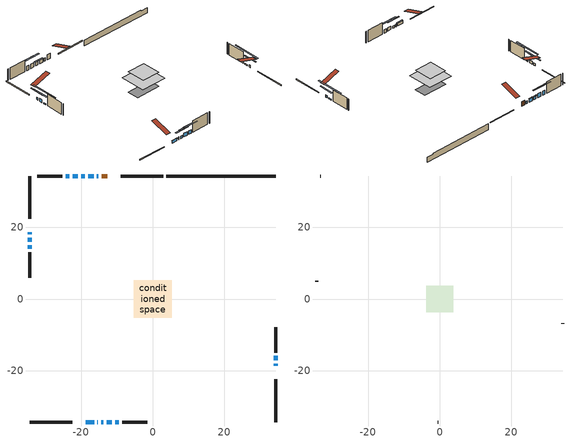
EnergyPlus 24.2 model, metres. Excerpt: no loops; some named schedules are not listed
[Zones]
conditioned space
 floor outside (Floor1 construction): -0.53,-0.53 -0.53,0.53 0.53,0.53 0.53,-0.53 z0.61
 floor adiabatic (AdiabaticFloorConstruction): -5.27,-5.27 -5.27,5.27 5.27,5.27 5.27,-5.27 z3.05
 floor foundation (Slab1 construction): -5.17,-2.45 -5.17,2.45 5.17,2.45 5.17,-2.45 z-1.83
 wall outside (RimJoist1 construction): 2.88,34.29 -8.97,34.29 / -34.29,-34.29 -22.44,-34.29 / -34.29,34.29 -34.29,22.44 / 34.29,-34.29 34.29,-22.44 z0.61:0.91
 wall outside (AdiabaticWallConstruction 1): -12.75,34.29 -14.22,34.29 z0.61:2.64
 wall outside (AdiabaticWallConstruction): -15.15,34.29 -15.57,34.29 / -34.29,17.12 -34.29,15.9 / -15.44,-34.29 -15.34,-34.29 z0.61:1.83; -34.29,18.66 -34.29,18.04 / -18.66,-34.29 -16.37,-34.29 / -14.42,-34.29 -13.81,-34.29 z0.61:1.63; 34.29,-18.66 34.29,-18.04 z0.61:1.53; -16.5,34.29 -17.97,34.29 / -18.9,34.29 -19.92,34.29 / -12.88,-34.29 -11.41,-34.29 / -10.48,-34.29 -9.46,-34.29 z0.61:2.08; 34.29,-17.12 34.29,-15.85 / -34.29,14.97 -34.29,13.95 z0.61:1.12; -20.85,34.29 -22.32,34.29 / -23.25,34.29 -24.27,34.29 z0.61:2.39
 wall outside (Wall1 construction): -25.2,34.29 -32.23,34.29 / -8.53,-34.29 -1.49,-34.29 / -34.29,13.02 -34.29,5.99 / 34.29,-14.92 34.29,-7.88 z0.61:5.49
 wall foundation (FoundationWall1 construction): 3.81,34.29,-1.83 3.81,34.29,0.61 31.24,34.29,0.61 31.24,34.29,0.23 34.29,34.29,0.23 34.29,34.29,-1.83
 window (WindowConstruction 11): -15.15,34.29 -15.57,34.29 z0.61:1.83
 window (WindowConstruction 5): -34.29,18.66 -34.29,18.05 z0.61:1.62
 window (WindowConstruction 6): -34.29,17.12 -34.29,15.9 z0.61:1.83
 window (WindowConstruction 7): 34.29,-18.66 34.29,-18.05 z0.61:1.52
 window (WindowConstruction 8): -16.5,34.29 -17.97,34.29 z0.61:2.08
 window (WindowConstruction 9): -18.9,34.29 -19.92,34.29 z0.61:2.08
 window (WindowConstruction 10): -18.66,-34.29 -16.37,-34.29 z0.61:1.62
 window (WindowConstruction 13): 34.29,-17.12 34.29,-15.85 z0.61:1.12
 window (WindowConstruction 14): -34.29,14.97 -34.29,13.95 z0.61:1.12
 window (WindowConstruction 12): -15.44,-34.29 -15.35,-34.29 z0.61:1.83
 window (WindowConstruction): -20.85,34.29 -22.32,34.29 z0.61:2.39
 window (WindowConstruction 1): -23.25,34.29 -24.27,34.29 z0.61:2.39
 window (WindowConstruction 2): -14.42,-34.29 -13.81,-34.29 z0.61:1.62
 window (WindowConstruction 3): -12.88,-34.29 -11.41,-34.29 z0.61:2.08
 window (WindowConstruction 4): -10.48,-34.29 -9.46,-34.29 z0.61:2.08
 door (Door): -12.75,34.29 -14.22,34.29 z0.61:2.64
 ceiling adiabatic (AdiabaticFloorConstruction): 5.27,-5.27 5.27,5.27 -5.27,5.27 -5.27,-5.27 z3.05
attic - vented
 floor to conditioned space (Floor2 construction Reversed): -3.75,-3.75 -3.75,3.75 3.75,3.75 3.75,-3.75 z5.49
 wall outside (Wall3 construction): -33.16,34.29 -33.36,34.29 / -0.56,-34.29 -0.37,-34.29 / -34.29,5.06 -34.29,4.86 / 34.29,-6.95 34.29,-6.76 z0.61:5.49
 roof outside (Roof1 construction): -11.82,34.29,5.49 -11.82,26.98,7.92 -9.9,26.98,7.92 -9.9,34.29,5.49; -19.58,-34.29,5.49 -19.58,-26.98,7.92 -21.51,-26.98,7.92 -21.51,-34.29,5.49; -34.29,19.58,5.49 -26.98,19.58,7.92 -26.98,21.51,7.92 -34.29,21.51,5.49; 34.29,-19.58,5.49 26.98,-19.58,7.92 26.98,-21.51,7.92 34.29,-21.51,5.49
shading: -34.29,15.41 -34.29,21.3 -34.7,21.3 -34.7,15.41 z4.26; -34.29,13.26 -34.29,19.76 -34.7,19.76 -34.7,13.26 z4.47; 34.29,-15.41 34.29,-21.3 34.7,-21.3 34.7,-15.41 z4.16; -18.17,34.29 -16.3,34.29 -16.3,34.7 -18.17,34.7 z2.28; -20.12,34.29 -18.7,34.29 -18.7,34.7 -20.12,34.7 z2.28; -16.17,-34.29 -18.86,-34.29 -18.86,-34.7 -16.17,-34.7 z1.83; 34.29,-10.77 34.29,-22.2 34.7,-22.2 34.7,-10.77 z6.2; -34.29,8.87 -34.29,20.05 -34.7,20.05 -34.7,8.87 z6.2; -24.96,34.29 -18.21,34.29 -18.21,34.7 -24.96,34.7 z5.03; -26.91,34.29 -20.61,34.29 -20.61,34.7 -26.91,34.7 z5.03; -11.17,-34.29 -17.06,-34.29 -17.06,-34.7 -11.17,-34.7 z4.26; -8.77,-34.29 -15.52,-34.29 -15.52,-34.7 -8.77,-34.7 z4.72; -6.82,-34.29 -13.12,-34.29 -13.12,-34.7 -6.82,-34.7 z4.72
[Building]
Building 1: Terrain=Suburbs
[Site:Location]
Edmonton Intl AP_AB: Latitude {deg}=53.31; Longitude {deg}=-113.58; Time Zone {hr}=-7; Elevation {m}=723; Keep Site Location Information=Yes
[Site:GroundTemperature:Shallow]
-1.56185, -3.61833, -3.78302, -2.80711, 1.11059, 5.01004, 8.39065, 10.5322, 10.7141, 8.97234, 5.67794, 1.89811
[Site:WaterMainsTemperature]
Calculation Method=Schedule; Temperature Schedule=mains temperature schedule
[Material] Roughness=Rough; Thermal Absorptance=0.9
Name | Thickness {m} | Conductivity {W/m-K} | Density {kg/m3} | Specific Heat {J/kg-K} | Solar Absorptance | Visible Absorptance
asphalt or fiberglass shingles | 0.00635 | 0.162714 | 1121.4 | 1465.45 | 0.4 | 0.4
ceiling loosefill ins | 0.169333 | 0.0480833 | 16.02 | 1046.75 | 0.7 | 0.7
ceiling stud and cavity | 0.1397 | 0.511843 | 65.682 | 1177.47 | 0.7 | 0.7
concrete 4.0 in. | 0.1016 | 1.803125 | 2242.8 | 837.4 | 0.7 | 0.7
concrete 8.0 in. | 0.2032 | 1.803125 | 2242.8 | 837.4 | 0.7 | 0.7
door material | 0.04445 | 0.053851 | 512.64 | 1214.23 | 0.7 | 0.7
exterior vertical ins | 0.0458752 | 0.029427 | 32.04 | 1214.23 | 0.7 | 0.7
floor covering | 0.0127 | 0.0433444 | 54.468 | 1339.84 | 0.6 | 0.6
floor rigid ins; rim joist rigid ins; wall rigid ins | 0.051816 | 0.029427 | 32.04 | 1214.23 | 0.7 | 0.7
floor rigid ins 1; wall rigid ins 1 | 0.512978 | 0.029427 | 32.04 | 1214.23 | 0.7 | 0.7
floor stud and cavity | 0.1397 | 0.103547 | 92.3553 | 1139.71 | 0.7 | 0.7
floor stud and cavity 1 | 0.1397 | 1.75129 | 37.0049 | 1207.88 | 0.7 | 0.7
furniture material conditioned space 1 | 0.1524 | 0.115458 | 640.8 | 1214.23 | 0.6 | 0.6
gypsum board | 0.0127 | 0.160291 | 801 | 837.4 | 0.6 | 0.6
gypsum board 1 | 0.0127 | 0.160291 | 801 | 837.4 | 0.7 | 0.7
osb sheathing 0.5 in. | 0.0127 | 0.115458 | 512.64 | 1214.23 | 0.7 | 0.7
osb sheathing 0.75 in. | 0.01905 | 0.115458 | 512.64 | 1214.23 | 0.7 | 0.7
osb sheathing 2.0 in. | 0.0508 | 0.115458 | 512.64 | 1214.23 | 0.7 | 0.7
rim joist stud and cavity | 0.0508 | 0.0450373 | 125.044 | 1163.47 | 0.6 | 0.6
wall stud and cavity | 0.1397 | 0.260987 | 139.0536 | 1170.24 | 0.7 | 0.7
wall stud and cavity 1 | 0.0889 | 6.1454 | 50.32683 | 1063.81 | 0.6 | 0.6
wall stud and cavity 2 | 0.0889 | 0.380278 | 52.3479 | 1209.89 | 0.7 | 0.7
wall stud and cavity 3 | 0.0889 | 0.391764 | 83.0341 | 1211.67 | 0.7 | 0.7
wood siding | 0.0254 | 0.102417 | 544.68 | 1172.36 | 0.4 | 0.4
wood siding 1 | 0.00254 | 0.102417 | 544.68 | 1172.36 | 0.4 | 0.4
wood siding 2; wood siding 3; wood siding 4 | 0.0254 | 0.102417 | 544.68 | 1172.36 | 0.7 | 0.7
[WindowMaterial:SimpleGlazingSystem]
Name | U-Factor {W/m2-K} | Solar Heat Gain Coefficient
WindowMaterial | 1.95834 | 0.45
WindowMaterial 1 | 2.19228 | 0.41
WindowMaterial 10 | 3.276206 | 0.41
WindowMaterial 11 | 5.06534 | 0.5
WindowMaterial 12 | 5.10679 | 0.5
WindowMaterial 2 | 2.19114 | 0.41
WindowMaterial 3 | 1.978783 | 0.45
WindowMaterial 4 | 3.003662 | 0.51
WindowMaterial 5 | 2.98606 | 0.56
WindowMaterial 6 | 2.205903 | 0.4
WindowMaterial 7 | 2.20704 | 0.4
WindowMaterial 8 | 2.99855 | 0.54
WindowMaterial 9 | 3.30687 | 0.6
[Construction]
AdiabaticFloorConstruction: floor stud and cavity 1, floor rigid ins 1, osb sheathing 0.75 in., floor covering
AdiabaticWallConstruction: wood siding 3, wall rigid ins 1, wall stud and cavity 2, gypsum board
AdiabaticWallConstruction 1: wood siding 4, wall rigid ins 1, wall stud and cavity 2, gypsum board
Door: door material
Floor1 construction: floor stud and cavity, floor rigid ins, osb sheathing 0.75 in., floor covering
Floor2 construction Reversed: gypsum board, ceiling stud and cavity, ceiling loosefill ins
FoundationWall1 construction: concrete 8.0 in., gypsum board 1
furniture construction conditioned space 1: furniture material conditioned space 1
PartitionWallConstruction: gypsum board, wall stud and cavity 3, gypsum board
RimJoist1 construction: wood siding 2, rim joist rigid ins, osb sheathing 2.0 in., rim joist stud and cavity
Roof1 construction: asphalt or fiberglass shingles
Slab1 construction: concrete 4.0 in.
Wall1 construction: wood siding, wall rigid ins, osb sheathing 0.5 in., wall stud and cavity, gypsum board
Wall3 construction: wood siding 1, wall stud and cavity 1
WindowConstruction: WindowMaterial
WindowConstruction 1: WindowMaterial 1
WindowConstruction 10: WindowMaterial 8
WindowConstruction 11: WindowMaterial 9
WindowConstruction 12: WindowMaterial 10
WindowConstruction 13: WindowMaterial 11
WindowConstruction 14: WindowMaterial 12
WindowConstruction 2; WindowConstruction 5: WindowMaterial 2
WindowConstruction 3; WindowConstruction 8: WindowMaterial 3
WindowConstruction 4: WindowMaterial 4
WindowConstruction 6: WindowMaterial 5
WindowConstruction 7: WindowMaterial 6
WindowConstruction 9: WindowMaterial 7
[Zone] Multiplier=1; Part of Total Floor Area=Yes
Name | Volume {m3}
attic - vented | 22.2704
conditioned space | 418.6
[Space]
Name | Zone | Volume {m3}
attic - vented 1 | attic - vented | 22.2704
conditioned space 1 | conditioned space | 418.6
[ZoneInfiltration:EffectiveLeakageArea]
infil attic - vented 1: Zone or Space=attic - vented 1; Schedule=Always On Discrete; Effective Air Leakage Area {cm2}=1958.61; Stack Coefficient=0.000508541; Wind Coefficient=1.52364e-05
[ZoneMixing]
whole house fan mix: Zone or Space=attic - vented; Schedule=Always On Continuous; Design Flow Rate Calculation Method=Flow/Zone; Design Flow Rate {m3/s}=0; Source Zone or Space=conditioned space
[SurfaceProperty:ExposedFoundationPerimeter]
Slab1: Exposed Perimeter Calculation Method=TotalExposedPerimeter; Total Exposed Perimeter {m}=30.479
[InternalMass] Zone or ZoneList=conditioned space; Space or SpaceList=conditioned space 1
Name | Construction | Surface Area {m2}
furniture mass conditioned space 1 | furniture construction conditioned space 1 | 65.0842
partition wall mass | PartitionWallConstruction | 162.71
[Lights]
interior lighting: Zone or ZoneList or Space or SpaceList=conditioned space 1; Schedule=interior lighting schedule; Design Level Calculation Method=LightingLevel; Lighting Level {W}=343.2; Return Air Fraction=0; Fraction Radiant=0.6; Fraction Visible=0.2; Fraction Replaceable=1
[People]
occupants: Zone or ZoneList or Space or SpaceList=conditioned space 1; Number of People Schedule=occupants schedule; Number of People Calculation Method=People; Number of People=3; Fraction Radiant=0.314171; Sensible Heat Fraction=0.56303; Activity Level Schedule=occupants activity schedule; Carbon Dioxide Generation Rate {m3/s-W}=0; Enable ASHRAE 55 Comfort Warnings=No; Mean Radiant Temperature Calculation Type=EnclosureAveraged
[ElectricEquipment] Zone or ZoneList or Space or SpaceList=conditioned space 1; Design Level Calculation Method=EquipmentLevel
Name | Schedule | Design Level {W} | Fraction Latent | Fraction Radiant | Fraction Lost
clothes dryer | clothes dryer schedule | 140.772 | 0.015 | 0.081 | 0.85
clothes washer | clothes washer schedule | 32.1985 | 0.03 | 0.162 | 0.7
cooking range | cooking range schedule | 215.147 | 0.08 | 0.432 | 0.2
dishwasher | dishwasher schedule | 66.8632 | 0.3 | 0.18 | 0.4
fridge | fridge schedule | 72.9452 | 0 | 0.6 | 0
mech vent bath fan 0 | mech vent bath fan 0 schedule | 50.2 | 0 | 0 | 1
mech vent bath fan 1 | mech vent bath fan 1 schedule | 50.2 | 0 | 0 | 1
mech vent house fan | mech vent house fan schedule | 0 | 0 | 0 | 1
mech vent house fan cfis | mech vent house fan cfis schedule | 0 | 0 | 0 | 0
mech vent range fan 0 | mech vent range fan 0 schedule | 57 | 0 | 0 | 1
misc plug loads | misc plug loads schedule | 494.7 | 0.045 | 0.513 | 0.1
whole house fan | Always On Discrete | 0 | 0 | 0 | 1
[OtherEquipment] Zone or ZoneList or Space or SpaceList=conditioned space 1; Design Level Calculation Method=EquipmentLevel
Name | Fuel Type | Schedule | Design Level {W} | Fraction Latent | Fraction Radiant | Fraction Lost
clothes dryer 1 | Electricity | clothes dryer schedule | 0 | 0.015 | 0.081 | 0.85
cooking range 1 | Electricity | cooking range schedule | 0 | 0.08 | 0.432 | 0.2
general water use latent | None | general water use schedule | 62.594 | 1 | 0 | 0
general water use sensible | None | general water use schedule | -61.6891 | 0 | 0.6 | 0
mech vent house fan latent load | None | Always On Discrete | 0 | 1 | 0 | 0
mech vent house fan sensible load | None | Always On Discrete | 0 | 0 | 0 | 0
water heater energy adjustment1 | NaturalGas | Always On Discrete | 0.01 | 0 | 0 | 1
[ZoneInfiltration:DesignFlowRate] Zone or ZoneList or Space or SpaceList=conditioned space 1; Schedule=Always On Discrete; Design Flow Rate Calculation Method=Flow/Zone; Design Flow Rate {m3/s}=0
infil flow; natural vent flow; whole house fan flow
[AvailabilityManager:Scheduled]
furnace airloop Availability Manager: Schedule=Always On Discrete
[Foundation:Kiva]
Foundation Kiva 1: Initial Indoor Air Temperature {C}=18; Wall Height Above Grade {m}=0.609996; Wall Depth Below Slab {m}=0.2032; Custom Block Material Name 1=exterior vertical ins; Custom Block Depth 1 {m}=2.43998; Custom Block X Position 1 {m}=0.2159; Custom Block Z Position 1 {m}=0
[Foundation:Kiva:Settings]
Soil Conductivity {W/m-K}=0.849921; Soil Density {kg/m3}=1842.3; Soil Specific Heat {J/kg-K}=418.7; Ground Solar Absorptivity=0.9; Ground Thermal Absorptivity=0.9; Ground Surface Roughness {m}=0.03; Far-Field Width {m}=40; Deep-Ground Boundary Condition=ZeroFlux; Deep-Ground Depth {m}=40; Minimum Cell Dimension {m}=0.2; Maximum Cell Growth Coefficient=3; Simulation Timestep=Timestep
[Exterior:Lights]
exterior lighting: Schedule=exterior lighting schedule; Design Level {W}=75.6
[EnergyManagementSystem:GlobalVariable]
furnace_airloop_Fan_RTF
infil_program_Qfan
infil_program_Qinf
natural_vent_program_Qnv
natural_vent_program_Qwhf
[EnergyManagementSystem:Sensor]
Name | Output:Variable or Output:Meter Index Key | Output:Variable or Output:Meter
airflow_gain | infil flow | Infiltration Sensible Heat Gain Energy
airflow_gain_1 | natural vent flow | Infiltration Sensible Heat Gain Energy
airflow_gain_2 | whole house fan flow | Infiltration Sensible Heat Gain Energy
airflow_loss | infil flow | Infiltration Sensible Heat Loss Energy
airflow_loss_1 | natural vent flow | Infiltration Sensible Heat Loss Energy
airflow_loss_2 | whole house fan flow | Infiltration Sensible Heat Loss Energy
clg_load_cond |  | Cooling:EnergyTransfer:Zone:CONDITIONED SPACE
clg_sp_s; clg_sp_s_1 | cooling setpoint | Schedule Value
clothes_dryer_exhaust_0_sch_s | clothes dryer exhaust 0 schedule | Schedule Value
cool_season | cooling season schedule | Schedule Value
htg_load_cond |  | Heating:EnergyTransfer:Zone:CONDITIONED SPACE
htg_sp_s; htg_sp_s_1 | heating setpoint | Schedule Value
ig_ee_conv | clothes dryer | Electric Equipment Convective Heating Energy
ig_ee_conv_2 | cooking range | Electric Equipment Convective Heating Energy
ig_ee_conv_4 | fridge | Electric Equipment Convective Heating Energy
ig_ee_conv_5 | misc plug loads | Electric Equipment Convective Heating Energy
ig_ee_conv_6 | whole house fan | Electric Equipment Convective Heating Energy
ig_ee_rad | clothes dryer | Electric Equipment Radiant Heating Energy
ig_ee_rad_2 | cooking range | Electric Equipment Radiant Heating Energy
ig_ee_rad_4 | fridge | Electric Equipment Radiant Heating Energy
ig_ee_rad_5 | misc plug loads | Electric Equipment Radiant Heating Energy
ig_ee_rad_6 | whole house fan | Electric Equipment Radiant Heating Energy
ig_lgt_conv | interior lighting | Lights Convective Heating Energy
ig_lgt_rad | interior lighting | Lights Radiant Heating Energy
ig_lgt_vis | interior lighting | Lights Visible Radiation Heating Energy
ig_oe_conv | clothes dryer 1 | Other Equipment Convective Heating Energy
ig_oe_conv_1 | cooking range 1 | Other Equipment Convective Heating Energy
ig_oe_conv_2 | general water use latent | Other Equipment Convective Heating Energy
ig_oe_conv_3 | general water use sensible | Other Equipment Convective Heating Energy
ig_oe_conv_4 | water heater energy adjustment1 | Other Equipment Convective Heating Energy
ig_oe_rad | clothes dryer 1 | Other Equipment Radiant Heating Energy
ig_oe_rad_1 | cooking range 1 | Other Equipment Radiant Heating Energy
ig_oe_rad_2 | general water use latent | Other Equipment Radiant Heating Energy
ig_oe_rad_3 | general water use sensible | Other Equipment Radiant Heating Energy
ig_oe_rad_4 | water heater energy adjustment1 | Other Equipment Radiant Heating Energy
ig_ppl_conv | occupants | People Convective Heating Energy
ig_ppl_rad | occupants | People Radiant Heating Energy
im_conv | furniture mass conditioned space 1 | Surface Inside Face Convection Heat Gain Energy
im_conv_1 | partition wall mass | Surface Inside Face Convection Heat Gain Energy
im_ig | furniture mass conditioned space 1 | Surface Inside Face Internal Gains Radiation Heat Gain Energy
im_ig_1 | partition wall mass | Surface Inside Face Internal Gains Radiation Heat Gain Energy
im_lgt | furniture mass conditioned space 1 | Surface Inside Face Lights Radiation Heat Gain Energy
im_lgt_1 | partition wall mass | Surface Inside Face Lights Radiation Heat Gain Energy
im_sol | furniture mass conditioned space 1 | Surface Inside Face Solar Radiation Heat Gain Energy
im_sol_1 | partition wall mass | Surface Inside Face Solar Radiation Heat Gain Energy
im_surf | furniture mass conditioned space 1 | Surface Inside Face Net Surface Thermal Radiation Heat Gain Energy
im_surf_1 | partition wall mass | Surface Inside Face Net Surface Thermal Radiation Heat Gain Energy
mech_vent_bath_fan_0_sch_s | mech vent bath fan 0 schedule | Schedule Value
mech_vent_bath_fan_1_sch_s | mech vent bath fan 1 schedule | Schedule Value
mech_vent_range_fan_0_sch_s | mech vent range fan 0 schedule | Schedule Value
mv_conv | mech vent bath fan 0 | Electric Equipment Convective Heating Energy
mv_conv_1 | mech vent bath fan 1 | Electric Equipment Convective Heating Energy
mv_conv_2 | mech vent house fan | Electric Equipment Convective Heating Energy
mv_conv_3 | mech vent house fan cfis | Electric Equipment Convective Heating Energy
mv_conv_4 | mech vent range fan 0 | Electric Equipment Convective Heating Energy
mv_conv_5 | mech vent house fan latent load | Other Equipment Convective Heating Energy
mv_conv_6 | mech vent house fan sensible load | Other Equipment Convective Heating Energy
mv_rad | mech vent bath fan 0 | Electric Equipment Radiant Heating Energy
mv_rad_1 | mech vent bath fan 1 | Electric Equipment Radiant Heating Energy
mv_rad_2 | mech vent house fan | Electric Equipment Radiant Heating Energy
mv_rad_3 | mech vent house fan cfis | Electric Equipment Radiant Heating Energy
mv_rad_4 | mech vent range fan 0 | Electric Equipment Radiant Heating Energy
mv_rad_5 | mech vent house fan latent load | Other Equipment Radiant Heating Energy
mv_rad_6 | mech vent house fan sensible load | Other Equipment Radiant Heating Energy
natural_vent_s | natural vent schedule | Schedule Value
out_pb_s |  | Site Outdoor Air Barometric Pressure
out_wt_s |  | Site Outdoor Air Humidity Ratio
site_vw_s |  | Site Wind Speed
ss_back_out | Window1 | Surface Window Shortwave from Zone Back Out Window Heat Transfer Rate
ss_back_out_1 | Window10 | Surface Window Shortwave from Zone Back Out Window Heat Transfer Rate
ss_back_out_10 | Window3 | Surface Window Shortwave from Zone Back Out Window Heat Transfer Rate
ss_back_out_11 | Window4 | Surface Window Shortwave from Zone Back Out Window Heat Transfer Rate
ss_back_out_12 | Window6 | Surface Window Shortwave from Zone Back Out Window Heat Transfer Rate
ss_back_out_13 | Window7 | Surface Window Shortwave from Zone Back Out Window Heat Transfer Rate
ss_back_out_14 | Window8 | Surface Window Shortwave from Zone Back Out Window Heat Transfer Rate
ss_back_out_2 | Window11 | Surface Window Shortwave from Zone Back Out Window Heat Transfer Rate
ss_back_out_3 | Window12 | Surface Window Shortwave from Zone Back Out Window Heat Transfer Rate
ss_back_out_4 | Window13 | Surface Window Shortwave from Zone Back Out Window Heat Transfer Rate
ss_back_out_5 | Window14 | Surface Window Shortwave from Zone Back Out Window Heat Transfer Rate
ss_back_out_6 | Window16 | Surface Window Shortwave from Zone Back Out Window Heat Transfer Rate
ss_back_out_7 | Window18 | Surface Window Shortwave from Zone Back Out Window Heat Transfer Rate
ss_back_out_8 | Window19 | Surface Window Shortwave from Zone Back Out Window Heat Transfer Rate
ss_back_out_9 | Window2 | Surface Window Shortwave from Zone Back Out Window Heat Transfer Rate
ss_conv | Door1 | Surface Inside Face Convection Heat Gain Energy
ss_conv_1 | Window1 | Surface Inside Face Convection Heat Gain Energy
ss_conv_10 | Window2 | Surface Inside Face Convection Heat Gain Energy
ss_conv_11 | Window3 | Surface Inside Face Convection Heat Gain Energy
ss_conv_12 | Window4 | Surface Inside Face Convection Heat Gain Energy
ss_conv_13 | Window6 | Surface Inside Face Convection Heat Gain Energy
ss_conv_14 | Window7 | Surface Inside Face Convection Heat Gain Energy
ss_conv_15 | Window8 | Surface Inside Face Convection Heat Gain Energy
ss_conv_2 | Window10 | Surface Inside Face Convection Heat Gain Energy
ss_conv_3 | Window11 | Surface Inside Face Convection Heat Gain Energy
ss_conv_4 | Window12 | Surface Inside Face Convection Heat Gain Energy
ss_conv_5 | Window13 | Surface Inside Face Convection Heat Gain Energy
ss_conv_6 | Window14 | Surface Inside Face Convection Heat Gain Energy
ss_conv_7 | Window16 | Surface Inside Face Convection Heat Gain Energy
ss_conv_8 | Window18 | Surface Inside Face Convection Heat Gain Energy
ss_conv_9 | Window19 | Surface Inside Face Convection Heat Gain Energy
ss_ig | Door1 | Surface Inside Face Internal Gains Radiation Heat Gain Energy
ss_ig_1 | Window1 | Surface Inside Face Internal Gains Radiation Heat Gain Energy
ss_ig_10 | Window2 | Surface Inside Face Internal Gains Radiation Heat Gain Energy
ss_ig_11 | Window3 | Surface Inside Face Internal Gains Radiation Heat Gain Energy
ss_ig_12 | Window4 | Surface Inside Face Internal Gains Radiation Heat Gain Energy
ss_ig_13 | Window6 | Surface Inside Face Internal Gains Radiation Heat Gain Energy
ss_ig_14 | Window7 | Surface Inside Face Internal Gains Radiation Heat Gain Energy
ss_ig_15 | Window8 | Surface Inside Face Internal Gains Radiation Heat Gain Energy
ss_ig_2 | Window10 | Surface Inside Face Internal Gains Radiation Heat Gain Energy
ss_ig_3 | Window11 | Surface Inside Face Internal Gains Radiation Heat Gain Energy
ss_ig_4 | Window12 | Surface Inside Face Internal Gains Radiation Heat Gain Energy
ss_ig_5 | Window13 | Surface Inside Face Internal Gains Radiation Heat Gain Energy
ss_ig_6 | Window14 | Surface Inside Face Internal Gains Radiation Heat Gain Energy
ss_ig_7 | Window16 | Surface Inside Face Internal Gains Radiation Heat Gain Energy
ss_ig_8 | Window18 | Surface Inside Face Internal Gains Radiation Heat Gain Energy
ss_ig_9 | Window19 | Surface Inside Face Internal Gains Radiation Heat Gain Energy
ss_lgt | Door1 | Surface Inside Face Lights Radiation Heat Gain Energy
ss_sol | Door1 | Surface Inside Face Solar Radiation Heat Gain Energy
ss_surf | Door1 | Surface Inside Face Net Surface Thermal Radiation Heat Gain Energy
ss_surf_1 | Window1 | Surface Inside Face Net Surface Thermal Radiation Heat Gain Energy
ss_surf_10 | Window2 | Surface Inside Face Net Surface Thermal Radiation Heat Gain Energy
ss_surf_11 | Window3 | Surface Inside Face Net Surface Thermal Radiation Heat Gain Energy
ss_surf_12 | Window4 | Surface Inside Face Net Surface Thermal Radiation Heat Gain Energy
ss_surf_13 | Window6 | Surface Inside Face Net Surface Thermal Radiation Heat Gain Energy
ss_surf_14 | Window7 | Surface Inside Face Net Surface Thermal Radiation Heat Gain Energy
ss_surf_15 | Window8 | Surface Inside Face Net Surface Thermal Radiation Heat Gain Energy
ss_surf_2 | Window10 | Surface Inside Face Net Surface Thermal Radiation Heat Gain Energy
ss_surf_3 | Window11 | Surface Inside Face Net Surface Thermal Radiation Heat Gain Energy
ss_surf_4 | Window12 | Surface Inside Face Net Surface Thermal Radiation Heat Gain Energy
ss_surf_5 | Window13 | Surface Inside Face Net Surface Thermal Radiation Heat Gain Energy
ss_surf_6 | Window14 | Surface Inside Face Net Surface Thermal Radiation Heat Gain Energy
ss_surf_7 | Window16 | Surface Inside Face Net Surface Thermal Radiation Heat Gain Energy
ss_surf_8 | Window18 | Surface Inside Face Net Surface Thermal Radiation Heat Gain Energy
ss_surf_9 | Window19 | Surface Inside Face Net Surface Thermal Radiation Heat Gain Energy
ss_trans_in | Window1 | Surface Window Transmitted Solar Radiation Rate
ss_trans_in_1 | Window10 | Surface Window Transmitted Solar Radiation Rate
ss_trans_in_10 | Window3 | Surface Window Transmitted Solar Radiation Rate
ss_trans_in_11 | Window4 | Surface Window Transmitted Solar Radiation Rate
ss_trans_in_12 | Window6 | Surface Window Transmitted Solar Radiation Rate
ss_trans_in_13 | Window7 | Surface Window Transmitted Solar Radiation Rate
ss_trans_in_14 | Window8 | Surface Window Transmitted Solar Radiation Rate
ss_trans_in_2 | Window11 | Surface Window Transmitted Solar Radiation Rate
ss_trans_in_3 | Window12 | Surface Window Transmitted Solar Radiation Rate
ss_trans_in_4 | Window13 | Surface Window Transmitted Solar Radiation Rate
ss_trans_in_5 | Window14 | Surface Window Transmitted Solar Radiation Rate
ss_trans_in_6 | Window16 | Surface Window Transmitted Solar Radiation Rate
ss_trans_in_7 | Window18 | Surface Window Transmitted Solar Radiation Rate
ss_trans_in_8 | Window19 | Surface Window Transmitted Solar Radiation Rate
ss_trans_in_9 | Window2 | Surface Window Transmitted Solar Radiation Rate
ss_trans_out | Window1 | Surface Inside Face Initial Transmitted Diffuse Transmitted Out Window Solar Radiation Rate
